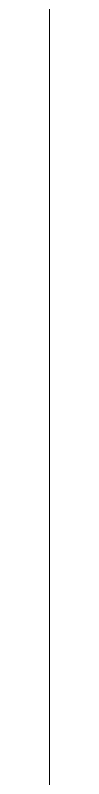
# Model space of a CAD drawing. Extents: x -181672 to 290600, y -29000 to 395522.
# Drawn here: x -4977.81 to -4977.81, y 42534.68 to 42550.61 of the extents above; entities that cross this region are included whole.
import ezdxf

# ---------------------------------------------------------------- set-up
doc = ezdxf.new("R2010")
doc.units = 0
doc.header["$LTSCALE"] = 10
doc.layers.add('XFM7P20PCW$0$G-IMPT', color=252, linetype='Continuous', lineweight=9)
doc.layers.add('XFM7P20PCW$0$M-EQPM', color=252, linetype='Continuous', lineweight=9)

# ---------------------------------------------------------------- blocks, each defined once
blk = doc.blocks.new('XFM7P20PCW$0$ui_PCW Pump Shockproof Base - PCW防震基座-Renew_dwg_¹s_ó¹Ï UA300015 _ó_û 100x9tx6M-V89-剖面 73')
at = {"layer": 'XFM7P20PCW$0$G-IMPT'}
for p, q in [((132038.368, 25574), (131818.368, 25574)), ((131941.32, 25574), (132038.368, 25574))]:
    blk.add_line(p, q, dxfattribs=at)
blk = doc.blocks.new('XFM7P20PCW$0$ui_PCW Pump Shockproof Base - PCW防震基座-Renew_dwg_UB405025 _uÂ__W_ _ÂÅK 86D-V91-剖面 73')
at = {"layer": 'XFM7P20PCW$0$G-IMPT', "flags": 128}
for points in [[(131990.868, 25574), (131992.547, 25574), (131994.224, 25574), (131995.895, 25574), (131997.559, 25574), (131999.211, 25574), (132000.851, 25574), (132002.474, 25574), (132004.079, 25574), (132005.663, 25574), (132007.223, 25574), (132008.757, 25574), (132010.262, 25574), (132011.736, 25574), (132013.177, 25574), (132014.582, 25574), (132015.949, 25574), (132017.276, 25574), (132018.561, 25574), (132019.801, 25574), (132020.996, 25574)], [(132021.31, 25574), (132020.128, 25574), (132018.9, 25574), (132017.627, 25574), (132016.311, 25574), (132014.955, 25574), (132013.56, 25574), (132012.128, 25574), (132010.663, 25574), (132009.166, 25574), (132007.639, 25574), (132006.086, 25574)]]:
    blk.add_lwpolyline(points, dxfattribs=at)
blk = doc.blocks.new('XFM7P20PCW$0$ui_PCW Pump Shockproof Base - PCW防震基座-Renew_dwg_²Õ_X¹Ï OB801032 JAD-2_uÂ__W_ _ö_ûÁá_N MK1808005SLDASM-V93-剖面 73')
for name in ['XFM7P20PCW$0$ui_PCW Pump Shockproof Base - PCW防震基座-Renew_dwg_¹s_ó¹Ï UA300015 _ó_û 100x9tx6M-V89-剖面 73', 'XFM7P20PCW$0$ui_PCW Pump Shockproof Base - PCW防震基座-Renew_dwg_UB405025 _uÂ__W_ _ÂÅK 86D-V91-剖面 73']:
    blk.add_blockref(name, (0, 0))
blk = doc.blocks.new('XFM7P20PCW$0$ui_PCW Pump Shockproof Base - _D_PCW Pump Shockproof Base_3000Lx1500Wx300H-1175038-剖面 73')
blk.add_blockref('XFM7P20PCW$0$ui_PCW Pump Shockproof Base - PCW防震基座-Renew_dwg_²Õ_X¹Ï OB801032 JAD-2_uÂ__W_ _ö_ûÁá_N MK1808005SLDASM-V93-剖面 73', (0, 0))
blk = doc.blocks.new('XFM7P20PCW')
at = {"layer": 'XFM7P20PCW$0$M-EQPM', "rotation": 90}
blk.add_blockref('XFM7P20PCW$0$ui_PCW Pump Shockproof Base - _D_PCW Pump Shockproof Base_3000Lx1500Wx300H-1175038-剖面 73', (20596.18937, -89471.3504), dxfattribs=at)

msp = doc.modelspace()

# ---------------------------------------------------------------- block references
msp.add_blockref('XFM7P20PCW', (0, 0))

doc.saveas('drawing.dxf')
